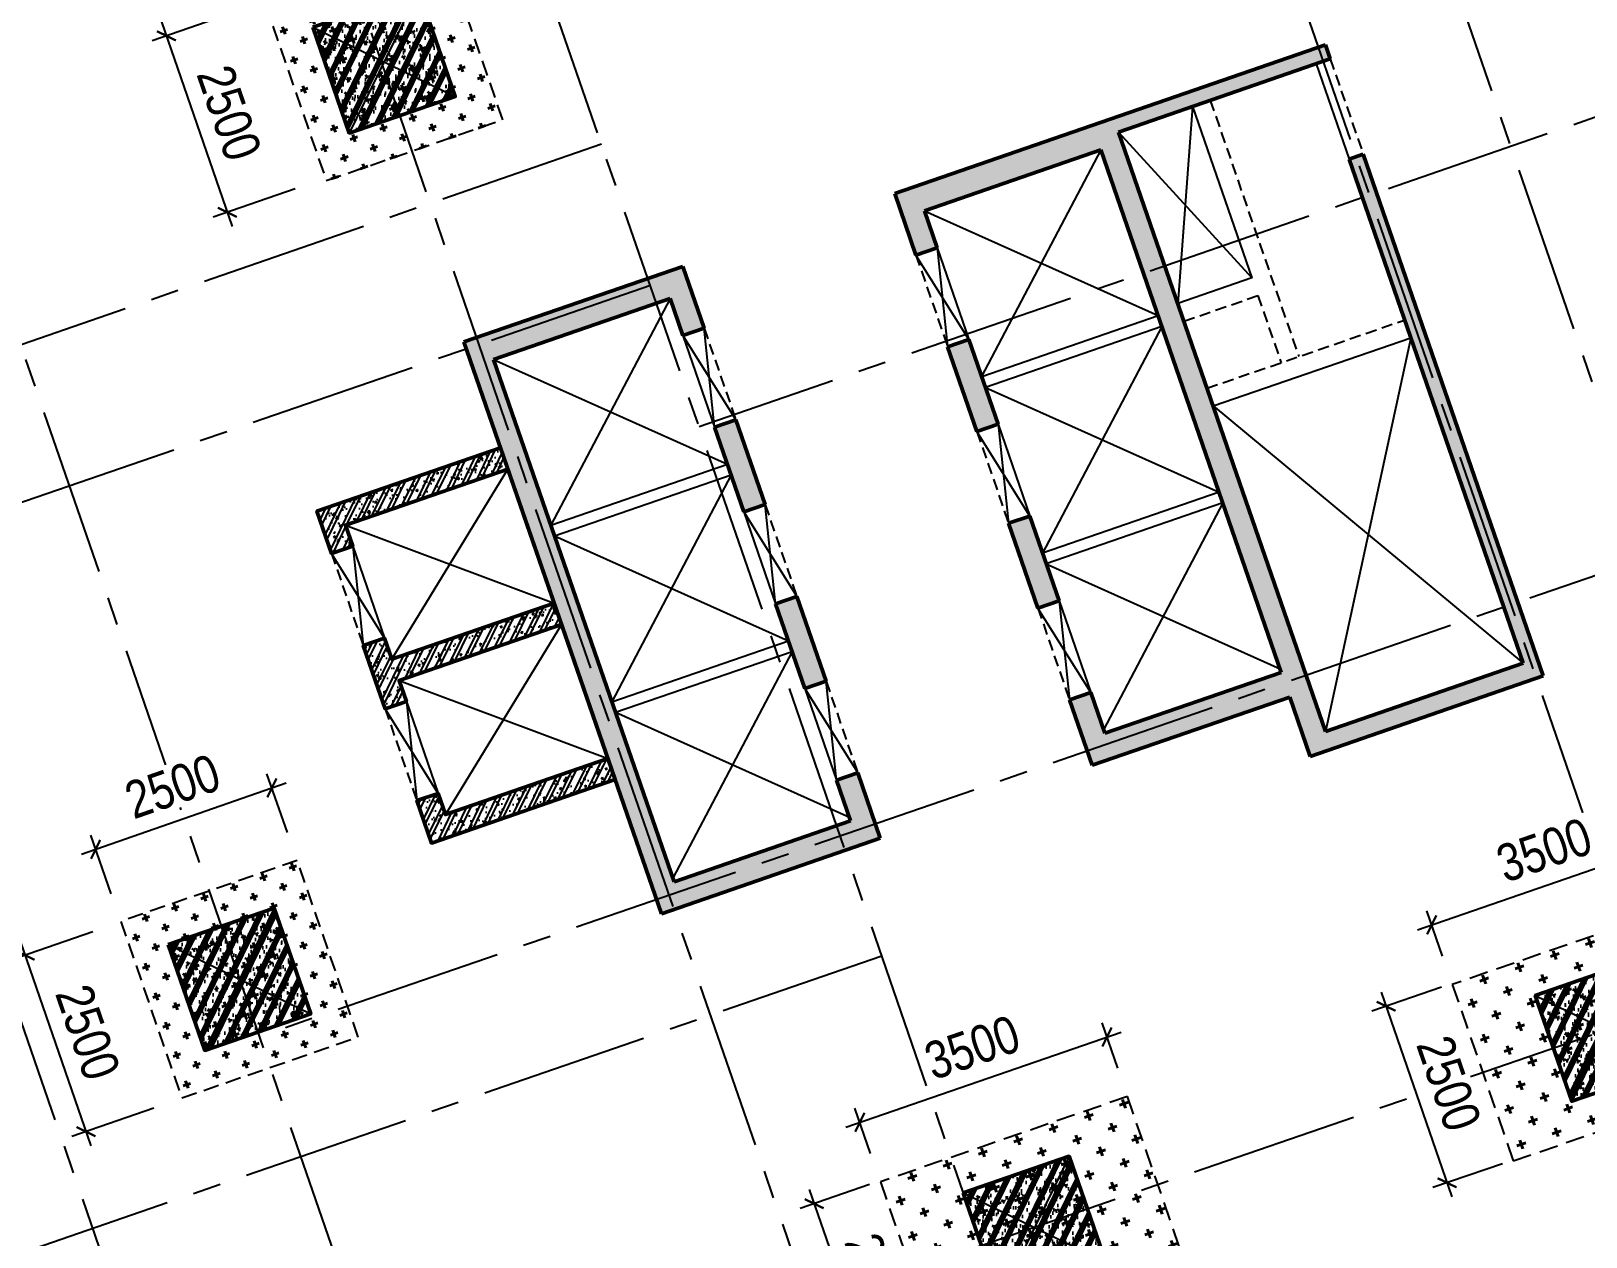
# Model space of a CAD drawing. Header units: millimetres. Extents: x -80883 to 1373228, y -532110 to 182357.
# Drawn here: x 1079008 to 1099823, y -317488 to -301343 of the extents above; entities that cross this region are included whole.
import ezdxf
from ezdxf.xclip import XClip

# ---------------------------------------------------------------- set-up
doc = ezdxf.new("R2010")
doc.units = ezdxf.units.MM
doc.header["$LTSCALE"] = 100
doc.header["$XCLIPFRAME"] = 0
doc.header["$PDMODE"] = 32
doc.header["$PDSIZE"] = 2.5
for name, pattern in [('CENTER2', [1.125, 0.75, -0.125, 0.125, -0.125]), ('DASHED', [4.5, 3, -1.5]), ('HIDDEN', [0.375, 0.25, -0.125]), ('Xref_ST_MBDV Cot vach 30.7.2022$0$DASHDOT', [1, 0.5, -0.25, 0, -0.25])]:
    doc.linetypes.add(name, pattern=pattern)
for name, color, linetype, lineweight in [('0-Hatch', 250, 'Continuous', 40), ('KT-Net cot vach', 6, 'Continuous', 50), ('ST_MBDV Cot vach 220805$0$Xref_ST_MBDV Cot vach 30.7.2022$0$KT-Net cot vach', 6, 'Continuous', 50), ('xref.asix of  podium$0$xref.asix of  podium$0$ST_MBDV Cot vach 220805$0$KT-Net cot vach', 6, 'Continuous', 50)]:
    doc.layers.add(name, color=color, linetype=linetype, lineweight=lineweight)
for name, color, linetype in [('0-khuat', 3, 'HIDDEN'), ('ccu11-Khuat', 9, 'DASHED'), ('ccu11-Manh', 8, 'Continuous'), ('ccu11-Thay', 7, 'Continuous'), ('ccu12-Manh', 8, 'Continuous'), ('ccu12-Truc', 13, 'CENTER2'), ('KC2-DIM', 251, 'Continuous'), ('KT-Hatch', 251, 'Continuous'), ('xref.asix of  podium$0$xref.asix of  podium$0$KT-Hatch', 251, 'Continuous'), ('Xref_ST_MBDV Cot vach 30.7.2022$0$Xref_ST_MBDV Cot vach 30.7.2022|Xref_ST_MBDV Cot vach 30.7.2022|Xref_ST_MBDV Cot vach 30.7.2022|Xref_ST_MBDV Cot vach 30.7.2022|A-WALL-PATT', 251, 'Continuous'), ('Xref_ST_MBDV Cot vach 30.7.2022$0$Xref_ST_MBDV Cot vach 30.7.2022|Xref_ST_MBDV Cot vach 30.7.2022|Xref_ST_MBDV Cot vach 30.7.2022|Xref_ST_MBDV Cot vach 30.7.2022|Site_plot line', 1, 'Xref_ST_MBDV Cot vach 30.7.2022$0$DASHDOT')]:
    doc.layers.add(name, color=color, linetype=linetype)
doc.styles.add('Arial Narrow', font='ARIALN.TTF')
doc.dimstyles.new('ccu12-200', dxfattribs={"dimscale": 200, "dimtxt": 2.5, "dimasz": 1, "dimexe": 1, "dimexo": 2, "dimgap": 1, "dimtad": 1, "dimdec": 0, "dimrnd": 5, "dimdsep": 46, "dimtxsty": 'Arial Narrow', "dimblk": 'ARCHTICK', "dimcen": -1, "dimdle": 1, "dimclrd": 256, "dimclre": 256, "dimclrt": 3, "dimadec": 0, "dimazin": 2, "dimtfac": 0.1, "dimtdec": 0, "dimtmove": 0, "dimatfit": 1, "dimldrblk": 'ARCHTICK', "dimfxl": 1, "dimtvp": 0.8333333333333334, "dimtolj": 1, "dimtzin": 12, "dimarcsym": 0})

# ---------------------------------------------------------------- blocks, each defined once
blk = doc.blocks.new('MC3000X3000')
at = {"layer": '0-Hatch', "ltscale": 2}
h = blk.add_hatch(dxfattribs=at)
h.set_pattern_fill('CROSS', color=256, scale=1000, style=0)
h.set_pattern_definition([(360, (0, -4.656612873077393e-10), (250, 250), [125, -375]), (90, (62.5, -62.50000000046566), (-250, 250), [125, -375])])
h.paths.add_polyline_path([(7876789.000000002, 1547059), (7876789.000000002, 1550059), (7873789.000000002, 1550059), (7873789.000000002, 1547059)])
at = {"layer": '0-khuat', "ltscale": 10}
blk.add_lwpolyline([(7873789.000000002, 1547059), (7876789.000000002, 1547059), (7876789.000000002, 1550059), (7873789.000000002, 1550059)], close=True, dxfattribs=at)
blk = doc.blocks.new('MBKC-B1-PN')
at = {"layer": '0-Hatch', "ltscale": 2}
h = blk.add_hatch(dxfattribs=at)
h.set_pattern_fill('CROSS', color=256, scale=1000, angle=109.047137953997, style=0)
h.set_pattern_definition([(109.0471379539969, (4086722.5655367, -6947051.976687755), (-317.8990851971258, 154.7261181275824), [124.9999999999991, -374.9999999999965]), (199.0471379539969, (4086761.247066231, -6946972.501916457), (-154.7261181275824, -317.8990851971258), [124.9999999999991, -374.9999999999964])])
h.paths.add_polyline_path([(54124.25181216584, -6545.112232538755), (50815.87538889307, -7687.323002026067), (51631.739948245, -10050.44911393657), (54940.11637151823, -8908.238344449259)])
h = blk.add_hatch(dxfattribs=at)
h.set_pattern_fill('CROSS', color=256, scale=1000, angle=109.047137953997, style=0)
h.set_pattern_definition([(109.0471379539969, (4079066.037089799, -6949695.378808561), (-317.8990851971258, 154.7261181275824), [124.9999999999991, -374.9999999999965]), (199.0471379539969, (4079104.71861933, -6949615.904037262), (-154.7261181275824, -317.8990851971258), [124.9999999999991, -374.9999999999965])])
h.paths.add_polyline_path([(46467.72336526448, -9188.514353343868), (43159.34694199171, -10330.72512283118), (43975.21150134364, -12693.85123474168), (47283.58792461688, -11551.64046525437)])
at = {"layer": '0-khuat', "ltscale": 10}
for points in [[(54940.11637151823, -8908.238344449259), (54124.25181216584, -6545.112232538755), (50815.87538889307, -7687.323002026067), (51631.739948245, -10050.44911393657)], [(47283.58792461688, -11551.64046525437), (46467.72336526448, -9188.514353343868), (43159.34694199171, -10330.72512283118), (43975.21150134364, -12693.85123474168)]]:
    blk.add_lwpolyline(points, close=True, dxfattribs=at)
at = {"layer": '0-khuat', "linetype": 'HIDDEN', "ltscale": 10}
for p, xscale, yscale, zscale, rotation in [((3398050.919417823, -5777630.13943703, 0.003742682589985862), 0.8333333333333338, 0.8333333333333338, 0.8333333333333338, 109.0471379539786), ((3396116.371166911, -5789912.941693409), 0.8333333333333334, 0.8333333333333334, 0.8333333333333334, 109.0471379539969)]:
    blk.add_blockref('MC3000X3000', p, dxfattribs=dict(at, xscale=xscale, yscale=yscale, zscale=zscale, rotation=rotation))
blk = doc.blocks.new('Xref_ST_MBDV Cot vach 30.7.2022$0$Tuong Vay01-flat-1')
at = {"layer": 'Xref_ST_MBDV Cot vach 30.7.2022$0$Xref_ST_MBDV Cot vach 30.7.2022|Xref_ST_MBDV Cot vach 30.7.2022|Xref_ST_MBDV Cot vach 30.7.2022|Xref_ST_MBDV Cot vach 30.7.2022|A-WALL-PATT'}
h = blk.add_hatch(dxfattribs=at)
h.set_pattern_fill('ACET-2D-VATLIEU04', color=256, scale=50, pattern_type=2)
h.set_pattern_definition([(49.99999999999999, (-11139561.83942936, -1407213.44759845), (-225.902473859489, 189.5546824974008), [37.49999998626113, -412.4999998488724]), (355, (-11139561.83942936, -1407213.44759845), (32.12721218541265, 367.2157156157773), [29.99999999490911, -329.9999999440002]), (100.4514, (-11139531.95358936, -1407216.06226845), (-341.2315265778452, -62.9441868767608), [31.87009499667636, -350.57105596344]), (46.18420000000001, (-11139561.83942936, -1407113.44759845), (-319.1804974675179, 306.2520974436775), [56.24999996954708, -618.749999665018]), (96.6356, (-11139517.37105686, -1407120.34425195), (-516.9959221575409, -60.14402179722674), [47.80514400473094, -525.8565000520404]), (351.1842, (-11139561.83942936, -1407113.44759845), (84.74077420309186, 546.3954293043353), [45.00000000792112, -495.0000000871323]), (21, (-11139511.83942936, -1407138.44759845), (-105.6808218676597, 275.3079533968121), [37.49999999934682, -412.499999992815]), (326.0000000000001, (-11139511.83942936, -1407138.44759845), (206.1288045682013, 305.5985201385338), [30.00000001746614, -330.0000001921275]), (71.4514, (-11139486.96831286, -1407155.22340145), (-328.9637652803212, 110.3801005582791), [31.87009499870726, -350.5710559857798]), (37.50000000000001, (-11139561.83942936, -1407213.44759845), (-78.13452938385308, 101.8269011885859), [0, -325.9999998517854, 0, -334.9999998476936, 0, -331.2499998493985]), (7.499999999999999, (-11139561.83942936, -1407213.44759845), (-23.27934638224542, 176.8241910238285), [0, -191.0000000278261, 0, -318.5000000464012, 0, -126.2500000183929]), (327.5, (-11139673.33942936, -1407213.44759845), (71.94441751949489, 112.9301145330537), [0, -125.0000000614986, 0, -390.0000001918756, 0, -517.5000002546042]), (317.5, (-11139723.33942936, -1407213.44759845), (158.0205495897681, 172.4491691102739), [0, -162.4999999478019, 0, -258.9999999168043, 0, -367.4999998819521]), (45, (-11139561.83942936, -1407213.44759845), (-150.2601910028607, 150.2601910026278), []), (45, (-11139561.83942936, -1407152.19759845), (-150.2601910028607, 150.2601910026278), [])])
h.paths.add_polyline_path([(-82665.42454257607, -118500.0088302612), (-81837.41861176863, -121132.0343658989), (-80902.71611081436, -123728.0834242017), (-79862.87874617614, -126283.8385967175), (-78719.63840653747, -128795.0430432414), (-77474.89874527603, -131257.5152608277), (-76130.7324262727, -133667.1548922951), (-74689.37767251953, -136019.9495540815), (-73153.2345392555, -138311.981517314), (-71524.86091735773, -140539.4342316107), (-69806.96827445179, -142698.5986796832), (-68002.4171395041, -144785.8795539467), (-66114.21234000102, -146797.8012427511), (-64145.497998368, -148731.0136179249), (-62099.55229647644, -150582.2976132843), (-59979.78201714717, -152348.5705846979), (-57789.71687134914, -154026.8914431464), (-55533.00362077914, -155614.4655520306), (-53213.40000534989, -157108.6493807235), (-50834.76848621853, -158506.954906286), (-48401.06981415115, -159807.0537564463), (-45916.35643433966, -161006.7810866404), (-43384.76573854871, -162104.1391847725), (-40810.51317570359, -163097.3007977149), (-38197.88523275405, -163984.6121738681), (-35551.23229684308, -164764.5958169776), (-32874.96141154505, -165435.9529462866), (-30173.5289383363, -165997.5656592443), (-27451.44813587703, -166448.4963081502), (-24701.85157574899, -166789.3238736566), (-4396.734290909022, -168938.2567786218), (36420.01678077132, -167648.2249503911), (41836.4863632936, -160718.6374020646), (12445.38596707024, -24367.66042796941), (8472.910947457654, -9248.974452903174), (-4718.707271176856, -5521.400683149928), (-10557.45827306993, -9946.818014640827), (-34021.18647153303, -27848.24941525888), (-39776.65152562223, -32008.57135346811), (-41248.85870469548, -35293.77142358455), (-45787.31564925052, -38574.38242801698), (-49368.4870454669, -38942.00303377653), (-57644.18705056235, -44924.06981060421), (-59844.65461433306, -46601.45355761005), (-61968.93197572604, -48362.30333496258), (-64019.60134904832, -50208.3517090485), (-65993.2459566202, -52136.53199238679), (-67886.59205765836, -54143.61763671576), (-69696.47008413821, -56226.27801198442), (-71419.8706161473, -58381.05012253253), (-73053.93764149398, -60604.33085121214), (-74595.93274202198, -62892.42844269238), (-76043.29574720934, -65241.53179885377), (-77393.615911806, -67647.72832025355), (-78644.64476583898, -70107.01135663176), (-79794.29917307012, -72615.28586126259), (-80840.66479975358, -75168.37520986283), (-81781.99930225872, -77762.02815519366), (-82616.73522835784, -80391.9259061541), (-83343.48262714595, -83053.68931881292), (-83961.03136360087, -85742.88618860021), (-84468.3531336058, -88455.03863057657), (-84864.60300002433, -91185.62932156771), (-85149.1148865223, -93930.11565387133), (-85321.41487544402, -96683.60341540864), (-85381.30445068702, -99529.50948559865), (-85328.50406530127, -102200.8374458619), (-85163.21024433896, -104955.3926120612), (-84885.69993967563, -107700.5945179402), (-84496.42936686985, -110432.1923394061), (-83996.04728951491, -113145.6335586284), (-83385.3738030456, -115836.3975027683)], flags=16)
h.paths.add_polyline_path([(-83625.45879450254, -118780.6341908188), (-82785.20518665202, -121451.592054751), (-81836.67593448795, -124086.0436255364), (-80781.45706173405, -126679.6041032514), (-79621.30565389246, -129227.9548506811), (-78358.15352366865, -131726.8525110248), (-76994.10399421491, -134172.1360737709), (-75531.42839684151, -136559.7338032422), (-73972.56228888594, -138885.6700187323), (-72320.10139823705, -141146.0717144171), (-70576.79730102606, -143337.1750085717), (-68745.55283991061, -145455.3314108832), (-66829.41729043424, -147497.0138977058), (-64831.58128353581, -149458.8227850739), (-62755.37149274349, -151337.4913895966), (-60604.24509477988, -153129.8914679771), (-58381.7840128839, -154833.0384259534), (-56091.68895242736, -156444.0962880657), (-53737.77323871478, -157960.3824199464), (-51323.95646727085, -159379.3719952791), (-48854.25797718205, -160698.7021999834), (-46332.79015832208, -161916.1761666269), (-43763.75160367042, -163029.7666325136), (-41151.42011806555, -164037.6193153583), (-38500.14559506811, -164938.0560009221), (-35814.34277378954, -165729.5773374715), (-33098.48388773762, -166410.8653324069), (-30357.09121792205, -166980.7855469028), (-27594.72956264392, -167438.3889849058), (-24815.98988816142, -167782.8289991841), (-4433.735052675009, -169939.9255319908), (36919.56229590811, -168632.9359166666), (42912.68845487945, -160965.5998827359), (13418.22973546013, -24135.12373521132), (9294.838300889242, -8442.070929647249), (-4925.935208282433, -4423.687328800617), (-11162.76267831214, -9150.82235655561), (-34617.47974592447, -27045.37879939191), (-40579.63196872547, -31355.10398377781), (-42051.83914779872, -34640.30405389448), (-46155.98199344426, -37606.97231750819), (-49737.15338966064, -37974.59292326774), (-58240.31235744618, -44121.0777798905), (-60467.11885703541, -45818.53930653841), (-62622.81900685839, -47605.43596977205), (-64703.8232677374, -49478.79233927629), (-66706.66158131324, -51435.49383058609), (-68628.013630962, -53472.26783320424), (-70464.66541309468, -55585.73726807744), (-72213.55809716694, -57772.38228180911), (-73871.79587351345, -60028.54927773564), (-75436.60120790266, -62350.49395546387), (-76905.37393212318, -64734.34577669739), (-78275.66833624989, -67176.13529814105), (-79545.20269040763, -69671.7966022063), (-80711.86304414831, -72217.17406733404), (-81773.70674647763, -74808.02928769216), (-82728.96568063274, -77440.04813065287), (-83576.04920824617, -80108.84792049509), (-84313.5468179807, -82809.98473610263), (-84940.23047422245, -85538.9608107484), (-85455.05666192248, -88291.23202148662), (-85857.16812421381, -91062.21545574092), (-86145.88844638877, -93847.29761108034), (-86320.75738810934, -96641.83923533), (-86381.51240370423, -99528.87035845965), (-86327.91179009154, -102240.684236032), (-86160.19218073785, -105035.6641918905), (-85878.57688103244, -107821.473743778), (-85483.548480995, -110593.4755141111), (-84975.76463904232, -113347.0545681345), (-84356.0573821161, -116077.6233250971)])
at = {"layer": 'Xref_ST_MBDV Cot vach 30.7.2022$0$Xref_ST_MBDV Cot vach 30.7.2022|Xref_ST_MBDV Cot vach 30.7.2022|Xref_ST_MBDV Cot vach 30.7.2022|Xref_ST_MBDV Cot vach 30.7.2022|Site_plot line', "ltscale": 5000}
blk.add_arc((-17764.15298610739, -99528.87035845988), 69167.3594175971, 126.1463596527413, 263.7926961611879, dxfattribs=at)
blk = doc.blocks.new('Grid-ST-flat-3')
at = {"layer": 'ccu12-Truc', "ltscale": 30}
for p, q in [((354060.2251921427, -35261.67722702224), (370215.9049475128, -82056.07930523856)), ((352169.7243788354, -35914.36909527634), (368325.4041342058, -82708.77117349271)), ((343189.8455156267, -39014.65546948352), (361219.3016763728, -91236.39007851167)), ((340897.6132794917, -39806.04435974167), (359986.9050177329, -95097.55833493307)), ((335415.1609209012, -41698.85077767866), (354504.452659484, -96990.36475386203)), ((332626.6722212732, -42661.57128335355), (351715.9639600301, -97953.08526004129)), ((373810.3320323362, -49513.02102186112), (349695.2078323849, -57838.72253210988)), ((348389.8671523775, -54057.70604856691), (307655.7401533651, -68121.08717252291)), ((375703.1355340295, -54995.47438727948), (343807.6216429826, -66007.34088114498)), ((349042.5590209737, -55948.20686175593), (308308.4320219612, -70011.58798571193)), ((377595.9390357225, -60477.92775269796), (312746.7367284151, -82866.99351539748)), ((352142.8453968058, -64928.08572440385), (311408.7183977929, -78991.46684835991))]:
    blk.add_line(p, q, dxfattribs=at)
blk = doc.blocks.new('LOI-B2-T1-PN')
at = {"layer": 'xref.asix of  podium$0$xref.asix of  podium$0$KT-Hatch'}
h = blk.add_hatch(dxfattribs=at)
h.set_pattern_fill('BTCT', color=256, scale=40)
h.set_pattern_definition([(49.99999999999999, (106559.8543703835, -42147.03074568091), (286.9040730403014, -25.10085399303804), [30, -330]), (355, (106559.8543703835, -42147.03074568091), (-55.50053344520001, 300.8768534800047), [24, -264]), (100.4514, (106583.7630423829, -42149.12248168094), (231.4037526856086, 275.7758168243814), [25.496076, -280.4568448]), (46.18420000000001, (106559.8543703835, -42067.03074568091), (426.8964194502578, -66.20760573160723), [45, -495]), (96.6356, (106595.4290683828, -42072.54806848092), (373.8650822194813, 389.6471483601767), [38.2441152, -420.6852]), (351.1842, (106559.8543703835, -42067.03074568091), (373.8647780534509, 389.6474403701299), [36, -396]), (21, (106599.8543703835, -42087.03074568091), (238.7628208473847, -161.0475562661355), [30, -330]), (326.0000000000001, (106599.8543703835, -42087.03074568091), (97.32613276863269, 290.0600180187412), [24, -264]), (71.4514, (106619.7512635831, -42100.45138808095), (336.089051432596, 129.012198683981), [25.496076, -280.4568448]), (37.50000000000001, (106559.8543703835, -42147.03074568091), (4.863942126916267, 133.1575415325246), [0, -260.8, 0, -268, 0, -265]), (7.499999999999999, (106559.8543703835, -42147.03074568091), (105.2278149768594, 157.7646847529441), [0, -152.8, 0, -254.8, 0, -101]), (327.5, (106470.6543703843, -42147.03074568091), (213.5289744689636, -9.021948693751902), [0, -100, 0, -312, 0, -414]), (317.5, (106430.6543703843, -42147.03074568091), (233.2744677369545, 40.04199293292709), [0, -130, 0, -207.2, 0, -294]), (45, (106559.8543703835, -42147.03074568091), (-106.0660171779821, 106.0660171779821), []), (45, (106630.5650483835, -42147.03074568091), (-106.0660171779821, 106.0660171779821), [])])
h.paths.add_polyline_path([(49433.65392537601, 3363.971816275036), (49622.70400670543, 3429.241003099829), (52034.40045988187, -3556.159502078313), (48915.07411792129, -4633.101084687049), (48640.94353325665, -3839.090743097011), (45994.24239462428, -4752.85935864388), (45691.49887049571, -3875.972566526849), (45975.07399249263, -3778.068786289543), (46163.59643967636, -4324.117936077528), (48526.72245631367, -3508.253100767964), (46111.76254379749, 3486.599908476695), (43748.63652716018, 2670.735073167132), (43919.09460751154, 2177.008775634924), (43635.51948551461, 2079.104995397851), (43350.84032822028, 2903.668935258873), (49116.86780881323, 4894.379133414477), (49182.13699563965, 4705.32905208366), (46346.385775676, 3726.291249711998), (49117.06275638752, -4298.884702786105), (51763.76389501989, -3385.116087239236)])
h.paths.add_polyline_path([(45550.82427813113, -2549.2432576383), (45267.2491561342, -2647.147037875606), (44875.63403518684, -1512.846549890004), (45159.2091571819, -1414.942769652931)], flags=17)
h.paths.add_polyline_path([(44734.9594428204, -186.1172410016879), (44451.38432082534, -284.0210212389939), (44059.76919987611, 850.2794667466078), (44343.34432187304, 948.1832469836809)], flags=17)
h.paths.add_polyline_path([(42855.74765053205, -4855.010368898511), (42572.17252853513, -4952.914149135584), (42759.82144065574, -5496.433132962091), (40396.69542402029, -6312.297968271887), (37981.73551150225, 682.555040972773), (40344.86152813956, 1498.419876282569), (40516.19314355403, 1002.163412788883), (40799.76826555096, 1100.067193025956), (40514.21557319351, 1927.161298848689), (37583.93931256421, 915.4889030647464), (40227.34137896635, -6741.039390838239), (43157.61763959564, -5729.366995054064)])
h.paths.add_polyline_path([(42431.49793617055, -3626.184840247501), (42147.92281417362, -3724.088620484574), (41756.30769322626, -2589.788132498972), (42039.88281522132, -2491.884352261899)], flags=17)
h.paths.add_polyline_path([(41615.63310086168, -1263.058823610656), (41332.05797886476, -1360.962603847962), (40940.44285791554, -226.6621158623602), (41224.01797991246, -128.7583356250543)], flags=17)
at = {"ltscale": 0.5}
for points in [[(47338.89869169029, 4068.954476753715), (48131.91931109922, 1771.995990066498), (47139.40639508469, 1429.33276302478)], [(46878.6754889877, 1265.261452838255), (44515.54947235039, 449.3966175308451)], [(46927.62737910636, 1123.473891840084), (44564.50136246951, 307.6090565305785)], [(47612.56603217917, 58.84123054385418), (50259.30912839295, 972.4882855381584)], [(38748.64845669363, -1538.783414665668), (41111.77447333024, -722.918579354824)], [(38797.60034681251, -1680.570975663897), (41160.72636344936, -864.7061403541593)], [(47694.5403242968, -1097.86456379859), (45331.41430765949, -1913.729399106058)], [(47743.49221441522, -1239.652124796819), (45380.36619777861, -2055.516960106383)], [(39564.51329200342, -3901.909431302338), (41927.6393086398, -3086.044595991494)], [(39613.46518212208, -4043.696992300509), (41976.59119875915, -3227.832156990771)]]:
    blk.add_lwpolyline(points, dxfattribs=at)
at = {"layer": 'ccu11-Khuat', "ltscale": 0.5}
blk.add_line((47575.21129335393, 4150.540960284707), (48759.82455109805, 719.3471057733987), dxfattribs=at)
at = {"layer": 'ccu11-Khuat', "color": 6, "ltscale": 0.5}
for points in [[(49182.13699563779, 4705.32905208302), (49622.70400670543, 3429.241003099829)], [(43635.51948551554, 2079.104995394358), (44059.76919987681, 850.2794667433482)], [(40799.76826555096, 1100.067193025956), (41224.01797991246, -128.7583356250543)], [(44451.38432082534, -284.021021238761), (44875.63403518684, -1512.846549889771)], [(41615.63310086331, -1263.058823609666), (42039.88281522482, -2491.884352260677)], [(45267.2491561342, -2647.147037875839), (45691.49887049431, -3875.972566527314)], [(42431.49793617055, -3626.184840247501), (42855.74765053205, -4855.010368898511)]]:
    blk.add_lwpolyline(points, dxfattribs=at)
at = {"layer": 'ccu11-Khuat', "ltscale": 0.5}
for points in [[(47220.99287861586, 1193.020161361084), (48213.49494131166, 1535.679641314899), (48523.45610908046, 637.753493136086)], [(47530.99040205311, 295.1575790462084), (50177.7334982669, 1208.804634040513)]]:
    blk.add_lwpolyline(points, dxfattribs=at)
at = {"layer": 'ccu11-Thay', "color": 6, "ltscale": 0.5}
for points in [[(48993.08691430837, 4640.059865258751), (49433.65392537601, 3363.971816275036)], [(43919.09460751223, 2177.00877563213), (44343.34432187374, 948.1832469808869)], [(40516.19314355403, 1002.163412788883), (40940.44285791554, -226.6621158623602)], [(44734.95944282226, -186.1172410009895), (45159.20915718377, -1414.942769652233)], [(41332.05797886639, -1360.96260384674), (41756.30769322789, -2589.788132497983)], [(45550.82427813089, -2549.243257638416), (45975.07399249123, -3778.068786290009)], [(42147.92281417362, -3724.088620484574), (42572.17252853513, -4952.914149135817)]]:
    blk.add_lwpolyline(points, dxfattribs=at)
at = {"layer": 'ccu12-Manh', "ltscale": 0.5}
for points in [[(47338.89869169029, 4068.954476753657), (47139.40639508469, 1429.33276302478)], [(46346.385775676, 3726.291249711998), (48131.91931109922, 1771.995990066498)], [(46110.88900873368, 3489.130074438057), (44514.67593728798, 451.9267834898783)], [(43747.76299209637, 2673.265239128261), (46877.80195392435, 1267.791618800664)], [(40344.86152813956, 1498.419876282569), (38748.64845669386, -1538.78341466561)], [(46927.62737910636, 1123.473891840084), (45331.41430766066, -1913.729399108095)], [(50259.30897807376, 972.4882336484152), (49117.06275638752, -4298.884702786105)], [(37981.73551150225, 682.555040972773), (41111.77447333024, -722.918579354824)], [(44564.50136246905, 307.6090565302875), (47694.54032429704, -1097.86456379731)], [(47612.76617613016, 58.91031958063832), (51763.76389501989, -3385.116087239236)], [(41160.72636344936, -864.7061403542175), (39564.51329200366, -3901.909431302396)], [(47743.49221441639, -1239.652124796412), (46147.27914297068, -4276.855415744591)], [(38797.60034681205, -1680.570975664014), (41927.63930864003, -3086.044595991611)], [(45380.36619777908, -2055.516960106208), (48510.40515960706, -3460.990580433805)], [(41976.59119875869, -3227.832156990888), (40380.37812731299, -6265.035447939066)], [(39613.46518212138, -4043.696992300684), (42743.50414394937, -5449.170612628281)]]:
    blk.add_lwpolyline(points, dxfattribs=at)
at = {"layer": 'KC2-DIM', "ltscale": 0.5}
for points in [[(43919.094607512, 2177.008775632479), (44059.76919987658, 850.2794667436974)], [(44343.3443218735, 948.1832469813526), (43635.51948551508, 2079.104995394708)], [(40940.44285791554, -226.6621158623602), (40799.76826555096, 1100.067193025956)], [(40516.19314355403, 1002.163412788883), (41224.01797991246, -128.7583356250543)], [(44734.95944282203, -186.1172410005238), (44875.63403518661, -1512.846549889422)], [(45159.2091571833, -1414.942769651767), (44451.38432082511, -284.0210212384118)], [(41332.05797886336, -1360.962603847729), (42039.88281522179, -2491.884352261666)], [(41756.30769322487, -2589.788132498972), (41615.63310086029, -1263.058823610656)], [(45975.07399249123, -3778.068786289659), (45267.24915613374, -2647.147037875489)], [(45550.82427813066, -2549.243257637951), (45691.49887049408, -3875.972566526965)], [(42147.9228141692, -3724.088620485563), (42855.74765052786, -4855.0103688995)], [(42572.1725285307, -4952.914149136806), (42431.49793616636, -3626.18484024849)]]:
    blk.add_lwpolyline(points, dxfattribs=at)
at = {"layer": 'xref.asix of  podium$0$xref.asix of  podium$0$ST_MBDV Cot vach 220805$0$KT-Net cot vach', "extrusion": (-3.35282951705558e-09, 1.998521292752062e-08, 0.9999999999999999)}
for p, q in [((49116.86780881323, 4894.379133414477), (43350.84032822028, 2903.668935258873)), ((49182.13699563965, 4705.32905208366), (46346.385775676, 3726.291249711998)), ((46346.385775676, 3726.291249711998), (49117.06275638752, -4298.884702786105)), ((46111.76254379749, 3486.599908476695), (43748.63652716018, 2670.735073167132)), ((48526.72245631367, -3508.253100767964), (46111.76254379749, 3486.599908476695)), ((51763.76389501989, -3385.116087239236), (49433.65392537601, 3363.971816275036)), ((52034.40045988187, -3556.159502078313), (49622.70400670543, 3429.241003099829)), ((40514.21557319351, 1927.161298848689), (37583.93931256421, 915.4889030647464)), ((40799.76826555096, 1100.067193025956), (40514.21557319351, 1927.161298848689)), ((40344.86152813956, 1498.419876282569), (37981.73551150225, 682.555040972773)), ((40516.19314355403, 1002.163412788883), (40344.86152813956, 1498.419876282569)), ((37583.93931256421, 915.4889030647464), (40227.34137896635, -6741.039390838239)), ((37981.73551150225, 682.555040972773), (40396.69542402029, -6312.297968271887)), ((46163.59643967636, -4324.117936077528), (48526.72245631367, -3508.253100767964)), ((49117.06275638752, -4298.884702786105), (51763.76389501989, -3385.116087239236)), ((48915.07411792129, -4633.101084687049), (52034.40045988187, -3556.159502078313)), ((45691.49887049571, -3875.972566526849), (45994.24239462428, -4752.85935864388)), ((45975.07399249263, -3778.068786289543), (46163.59643967636, -4324.117936077528)), ((45994.24239462428, -4752.85935864388), (48640.94353325665, -3839.090743097011)), ((48915.07411792129, -4633.101084687049), (48640.94353325665, -3839.090743097011)), ((42759.82144065574, -5496.433132962091), (42572.17252853513, -4952.914149135584)), ((43157.61763959564, -5729.366995054064), (42855.74765053205, -4855.010368898511)), ((40396.69542402029, -6312.297968271887), (42759.82144065574, -5496.433132962091)), ((40227.34137896635, -6741.039390838239), (43157.61763959564, -5729.366995054064))]:
    blk.add_line(p, q, dxfattribs=at)
at = {"layer": 'xref.asix of  podium$0$xref.asix of  podium$0$ST_MBDV Cot vach 220805$0$KT-Net cot vach', "color": 6, "extrusion": (-3.35282951705558e-09, 1.998521292752062e-08, 0.9999999999999999)}
for p, q in [((49182.13699563965, 4705.32905208366), (49116.86780881323, 4894.379133414477)), ((43350.84032822028, 2903.668935258873), (43635.51948551461, 2079.104995397851)), ((43748.63652716018, 2670.735073167132), (43919.09460751154, 2177.008775634924)), ((44059.76919987611, 850.2794667466078), (44451.38432082534, -284.0210212389939)), ((44343.34432187304, 948.1832469836809), (44734.9594428204, -186.1172410016879)), ((41615.63310086168, -1263.058823610656), (41224.01797991246, -128.7583356250543)), ((41332.05797886476, -1360.962603847962), (40940.44285791554, -226.6621158623602)), ((45159.2091571819, -1414.942769652931), (45550.82427813113, -2549.2432576383)), ((44875.63403518684, -1512.846549890004), (45267.2491561342, -2647.147037875606)), ((42431.49793617055, -3626.184840247501), (42039.88281522132, -2491.884352261899)), ((42147.92281417362, -3724.088620484574), (41756.30769322626, -2589.788132498972))]:
    blk.add_line(p, q, dxfattribs=at)
at = {"layer": 'xref.asix of  podium$0$xref.asix of  podium$0$ST_MBDV Cot vach 220805$0$KT-Net cot vach', "color": 6}
for p, q in [((49433.65392537601, 3363.971816275036), (49622.70400670543, 3429.241003099829)), ((43919.09460751154, 2177.008775634924), (43635.51948551461, 2079.104995397851)), ((40799.76826555096, 1100.067193025956), (40516.19314355403, 1002.163412788883)), ((44343.34432187304, 948.1832469836809), (44059.76919987611, 850.2794667466078)), ((41224.01797991246, -128.7583356250543), (40940.44285791554, -226.6621158623602)), ((44734.9594428204, -186.1172410016879), (44451.38432082534, -284.0210212389939)), ((41615.63310086168, -1263.058823610656), (41332.05797886476, -1360.962603847962)), ((45159.2091571819, -1414.942769652931), (44875.63403518684, -1512.846549890004)), ((42039.88281522132, -2491.884352261899), (41756.30769322626, -2589.788132498972)), ((45550.82427813113, -2549.2432576383), (45267.2491561342, -2647.147037875606)), ((42431.49793617055, -3626.184840247501), (42147.92281417362, -3724.088620484574)), ((42855.74765053205, -4855.010368898511), (42572.17252853513, -4952.914149135584))]:
    blk.add_line(p, q, dxfattribs=at)
at = {"layer": 'xref.asix of  podium$0$xref.asix of  podium$0$ST_MBDV Cot vach 220805$0$KT-Net cot vach'}
blk.add_line((45975.07399249263, -3778.068786289543), (45691.49887049571, -3875.972566526849), dxfattribs=at)
blk = doc.blocks.new('*U151')
h = blk.add_hatch()
h.set_pattern_fill('VATLIEU04', color=250, scale=40, style=0, pattern_type=2)
h.set_pattern_definition([(49.99999999999999, (550, -550), (286.9040730403014, -25.10085399303804), [30, -330]), (355, (550, -550), (-55.50053344520001, 300.8768534800047), [24, -264]), (100.4514, (573.908672, -552.091736), (231.4037526856086, 275.7758168243814), [25.496076, -280.4568448]), (46.18420000000001, (550, -470), (426.8964194502578, -66.20760573160723), [45, -495]), (96.6356, (585.574698, -475.5173228), (373.8650822194813, 389.6471483601767), [38.2441152, -420.6852]), (351.1842, (550, -470), (373.8647780534509, 389.6474403701299), [36, -396]), (21, (590, -490), (238.7628208473847, -161.0475562661355), [30, -330]), (326.0000000000001, (590, -490), (97.32613276863269, 290.0600180187412), [24, -264]), (71.4514, (609.8968932, -503.4206424), (336.089051432596, 129.012198683981), [25.496076, -280.4568448]), (37.50000000000001, (550, -550), (4.863942126916267, 133.1575415325246), [0, -260.8, 0, -268, 0, -265]), (7.499999999999999, (550, -550), (105.2278149768594, 157.7646847529441), [0, -152.8, 0, -254.8, 0, -101]), (327.5, (460.8, -550), (213.5289744689636, -9.021948693751902), [0, -100, 0, -312, 0, -414]), (317.5, (420.8, -550), (233.2744677369545, 40.04199293292709), [0, -130, 0, -207.2, 0, -294]), (45, (550, -550), (-120.2081528017131, 120.2081528017131), []), (45, (550, -501), (-120.2081528017131, 120.2081528017131), [])])
h.paths.add_polyline_path([(-475, 475), (1025, 475), (1025, -1025), (-475, -1025)])
at = {"color": 6, "ltscale": 0.25}
blk.add_lwpolyline([(-475, 475), (1025, 475), (1025, -1025), (-475, -1025)], close=True, dxfattribs=at)
at = {"layer": 'Defpoints', "linetype": 'ByBlock', "ltscale": 30}
for p, q in [((1025, 475), (-475, -1025)), ((-475, 475), (1025, -1025))]:
    blk.add_line(p, q, dxfattribs=at)
blk = doc.blocks.new('MBDV-B1-T1-PN')
at = {"layer": 'KT-Net cot vach', "rotation": 19.04713795399666}
for p in [(36164.08893354633, 4835.222883307375, 0.003742682589996882), (34229.5406683262, -7447.579368080595), (52528.30691644386, -8127.581932688248), (44871.77846938628, -10770.9840538142)]:
    blk.add_blockref('*U151', p, dxfattribs=at)
blk = doc.blocks.new('LOI-KD-PN')
at = {"layer": 'KT-Hatch'}
h = blk.add_hatch(dxfattribs=at)
h.set_pattern_fill('BTCT', color=256, scale=40, angle=19.0471379539965)
h.set_pattern_definition([(69.04713795399645, (-1438.872973347316, -2076.931861215679), (279.3877533547662, 69.903385280477), [29.99999999999995, -329.9999999999992]), (14.04713795399642, (-1438.872973347316, -2076.931861215679), (-150.6518396180941, 266.2915946709811), [23.99999999999998, -263.9999999999996]), (119.4985379539964, (-1415.590661877999, -2071.106577622413), (128.7361747717527, 336.1948768307957), [25.49607599999999, -280.4568447999998]), (65.2313379539965, (-1464.980648078723, -2001.311828683713), (425.1305970221304, 76.73314454503654), [45, -495]), (115.6827379539964, (-1429.553094464587, -1994.917422253522), (226.2363583837528, 490.3234749361438), [38.24411519999979, -420.6851999999984]), (10.23133795399642, (-1464.980648078723, -2001.311828683713), (226.2359755744279, 490.3236516953235), [35.99999999999976, -395.9999999999981]), (40.04713795399648, (-1420.643713129917, -2007.16299945116), (278.2478686892407, -74.31099224333835), [30, -330]), (345.0471379539965, (-1420.643713129917, -2007.16299945116), (-2.662340959559013, 305.9413376994765), [24, -264]), (90.49853795399616, (-1397.456394660519, -2013.355596939393), (275.5857060422185, 231.6301287124563), [25.496076, -280.4568447999999]), (56.54713795399648, (-1438.872973347316, -2076.931861215679), (-38.85777900570817, 127.4545480190627), [0, -260.7999999999999, 0, -267.9999999999999, 0, -264.9999999999999]), (26.54713795399645, (-1438.872973347316, -2076.931861215679), (47.98077147784923, 183.4678019936752), [0, -152.8, 0, -254.8, 0, -101]), (346.5471379539965, (-1523.189309620531, -2106.041918540839), (204.7826262224386, 61.15631196729441), [0, -99.99999999999949, 0, -311.999999999998, 0, -413.999999999998]), (336.5471379539965, (-1560.999325886602, -2119.095755906426), (207.4352439007965, 113.9778841873155), [0, -129.9999999999998, 0, -207.1999999999998, 0, -293.9999999999995]), (64.04713795399645, (-1438.872973347316, -2076.931861215679), (-134.8731593255321, 65.64473241281163), []), (64.04713795399645, (-1372.033676213352, -2053.855718950159), (-134.8731593255321, 65.64473241281163), [])])
h.paths.add_polyline_path([(-25413.34261105466, 16274.23071733973), (-27870.99366831291, 15425.73128858348), (-27675.18610782945, 14858.58104459388), (-27391.61098583438, 14956.48482483561), (-27489.51476607635, 15240.05994683038), (-25315.43883078266, 15990.65559535031), (-24695.38155591837, 14194.6798227164), (-26869.45749121206, 13444.08417419653), (-26967.36127145379, 13727.65929619136), (-27250.93639344862, 13629.75551594963), (-27055.12883296516, 13062.60527195997), (-26957.22505272343, 12779.03014996514), (-26673.6499307286, 12876.93393020687), (-26771.55371097033, 13160.5090522017), (-24597.47777567664, 13911.10470072157), (-23977.42050081235, 12115.12892808771), (-26151.49643610604, 11364.53327956778), (-26249.40021634777, 11648.10840156261), (-26532.9753383426, 11550.20462132094), (-26337.16777785914, 10983.05437733122), (-23879.51672060112, 11831.55380608741)])
at = {"layer": 'ccu11-Khuat', "color": 6, "ltscale": 0.5, "elevation": 1.490472173669433e-05}
for points in [[(-27675.18610782991, 14858.58104459493), (-27250.93639346841, 13629.75551594392)], [(-26957.22505272459, 12779.03014996595), (-26532.97533836332, 11550.20462131494)]]:
    blk.add_lwpolyline(points, dxfattribs=at)
at = {"layer": 'ccu11-Thay', "color": 6, "ltscale": 0.5, "elevation": 1.490472173669433e-05}
for points in [[(-27391.61098583299, 14956.4848248327), (-26967.36127147148, 13727.65929618146)], [(-26673.6499307279, 12876.93393020373), (-26249.4002163664, 11648.10840155248)]]:
    blk.add_lwpolyline(points, dxfattribs=at)
at = {"layer": 'ccu12-Manh', "ltscale": 0.5, "elevation": 1.490472173669433e-05}
for points in [[(-26869.45749121206, 13444.08417419653), (-25315.4388308113, 15990.65559534042)], [(-27489.51476607635, 15240.05994683038), (-24695.38155594724, 14194.67982270644)], [(-24597.47777570551, 13911.10470071161), (-26151.49643610604, 11364.53327956778)], [(-26771.55371097033, 13160.5090522017), (-23977.42050081235, 12115.12892808771)]]:
    blk.add_lwpolyline(points, dxfattribs=at)
at = {"layer": 'KC2-DIM', "ltscale": 0.5, "elevation": 1.490472173669433e-05}
for points in [[(-26967.36127147195, 13727.65929618193), (-27675.18610783014, 14858.58104459528)], [(-27391.61098583345, 14956.48482483305), (-27250.93639346887, 13629.75551594427)], [(-26249.40021636663, 11648.10840155295), (-26957.22505272483, 12779.0301499663)], [(-26673.64993072813, 12876.93393020408), (-26532.97533836355, 11550.20462131529)]]:
    blk.add_lwpolyline(points, dxfattribs=at)
at = {"layer": 'ST_MBDV Cot vach 220805$0$Xref_ST_MBDV Cot vach 30.7.2022$0$KT-Net cot vach', "elevation": 1.490472173669433e-05}
blk.add_lwpolyline([(-25413.34261105466, 16274.23071733973), (-27870.99366831291, 15425.73128858348), (-27675.18610782945, 14858.58104459388), (-27391.61098583438, 14956.48482483561), (-27489.51476607635, 15240.05994683038), (-25315.43883078266, 15990.65559535031), (-24695.38155591837, 14194.6798227164), (-26869.45749121206, 13444.08417419653), (-26967.36127145379, 13727.65929619136), (-27250.93639344862, 13629.75551594963), (-27055.12883296516, 13062.60527195997), (-26957.22505272343, 12779.03014996514), (-26673.6499307286, 12876.93393020687), (-26771.55371097033, 13160.5090522017), (-24597.47777567664, 13911.10470072157), (-23977.42050081235, 12115.12892808771), (-26151.49643610604, 11364.53327956778), (-26249.40021634777, 11648.10840156261), (-26532.9753383426, 11550.20462132094), (-26337.16777785914, 10983.05437733122), (-23879.51672060112, 11831.55380608741)], close=True, dxfattribs=at)
at = {"layer": 'xref.asix of  podium$0$xref.asix of  podium$0$ST_MBDV Cot vach 220805$0$KT-Net cot vach', "color": 6}
for p, q in [((-27391.61098583392, 14956.4848248355, 1.490472173669433e-05), (-27675.18610783084, 14858.58104459842, 1.490472173669433e-05)), ((-26967.36127147241, 13727.65929618425, 1.490472173669433e-05), (-27250.93639346934, 13629.75551594718, 1.490472173669433e-05))]:
    blk.add_line(p, q, dxfattribs=at)
blk = doc.blocks.new('_ARCHTICK')
at = {"color": 0, "linetype": 'ByBlock', "const_width": 0.15}
blk.add_lwpolyline([(-0.5, -0.5), (0.5, 0.5)], dxfattribs=at)
blk = doc.blocks.new('*D1114')
at = {"layer": 'Defpoints', "color": 0, "ltscale": 0.5, "transparency": 16777216}
for p in [(1082103.432229774, -300963.0530671029, 0.0037426825899861), (1082919.297065121, -303326.1790837263), (1081635.265993383, -303769.4884085589)]:
    blk.add_point(p, dxfattribs=at)
at = {"layer": 'KC2-DIM', "lineweight": -2, "ltscale": 0.5, "transparency": 16777216}
for p, q in [((1081725.332067114, -301093.5914407585), (1080630.351076707, -301471.6315787633)), ((1080754.131971209, -301217.3123106057), (1081700.535180211, -303958.5384898888)), ((1082541.196902461, -303456.7174573818), (1081446.215912054, -303834.7575953866))]:
    blk.add_line(p, q, dxfattribs=at)
at = {"layer": 'KC2-DIM', "lineweight": -2, "ltscale": 0.5, "transparency": 16777216, "xscale": 200, "yscale": 200, "zscale": 200}
for p, rotation in [((1080819.401158036, -301406.3623919355), 109.047137953984), ((1081635.265993383, -303769.4884085589), 289.047137953984)]:
    blk.add_blockref('_ARCHTICK', p, dxfattribs=dict(at, rotation=rotation))
at = {"layer": 'KC2-DIM', "color": 3, "ltscale": 0.5, "transparency": 16777216, "insert": (1081657.693319174, -302439.3445041075), "char_height": 500, "attachment_point": 5, "rotation": 289.04713795398396, "style": 'Arial Narrow', "bg_fill": 3, "box_fill_scale": 1.1, "bg_fill_color": 256, "bg_fill_true_color": 13158600, "bg_fill_transparency": 0}
blk.add_mtext('\\A1;2500', dxfattribs=at)
blk = doc.blocks.new('*D1124')
at = {"layer": 'Defpoints', "color": 0, "ltscale": 0.5, "transparency": 16777216}
for p in [(1101067.325315875, -312168.3630563408), (1101342.687926905, -312965.9419222753), (1098034.311503633, -314108.1526917625)]:
    blk.add_point(p, dxfattribs=at)
at = {"layer": 'KC2-DIM', "lineweight": -2, "ltscale": 0.5, "transparency": 16777216}
for p, q in [((1101212.14955325, -312587.8417596156), (1101002.056129047, -311979.3129750111)), ((1097569.898811272, -313375.843012656), (1101256.375397204, -312103.093869513)), ((1097903.773129977, -313730.0525291028), (1097693.679705774, -313121.5237444984))]:
    blk.add_line(p, q, dxfattribs=at)
at = {"layer": 'KC2-DIM', "lineweight": -2, "ltscale": 0.5, "transparency": 16777216, "xscale": 200, "yscale": 200, "zscale": 200}
for p, rotation in [((1101067.325315875, -312168.3630563408), 19.0471379540058), ((1097758.948892602, -313310.5738258281), 199.0471379540058)]:
    blk.add_blockref('_ARCHTICK', p, dxfattribs=dict(at, rotation=rotation))
at = {"layer": 'KC2-DIM', "color": 3, "ltscale": 0.5, "transparency": 16777216, "insert": (1099264.556208098, -312309.1086976206), "char_height": 500, "attachment_point": 5, "rotation": 19.047137954005798, "style": 'Arial Narrow', "bg_fill": 3, "box_fill_scale": 1.1, "bg_fill_color": 256, "bg_fill_true_color": 13158600, "bg_fill_transparency": 0}
blk.add_mtext('\\A1;3500', dxfattribs=at)
blk = doc.blocks.new('*D1125')
at = {"layer": 'Defpoints', "color": 0, "ltscale": 0.5, "transparency": 16777216}
for p in [(1098266.431315102, -314014.4204268325), (1099082.295874454, -316377.546538743), (1097964.009979698, -316763.6325051906)]:
    blk.add_point(p, dxfattribs=at)
at = {"layer": 'KC2-DIM', "lineweight": -2, "ltscale": 0.5, "transparency": 16777216}
for p, q in [((1097888.331137196, -314144.9587563289), (1096959.095331393, -314465.7755580283)), ((1097082.876255598, -314211.4563043272), (1098029.279144446, -316952.6825941434)), ((1098704.195696548, -316508.0848682393), (1097774.959890745, -316828.9016699388))]:
    blk.add_line(p, q, dxfattribs=at)
at = {"layer": 'KC2-DIM', "lineweight": -2, "ltscale": 0.5, "transparency": 16777216, "xscale": 200, "yscale": 200, "zscale": 200}
for p, rotation in [((1097148.145420346, -314400.5063932801), 109.0471312622707), ((1097964.009979698, -316763.6325051906), 289.0471312622706)]:
    blk.add_blockref('_ARCHTICK', p, dxfattribs=dict(at, rotation=rotation))
at = {"layer": 'KC2-DIM', "color": 3, "ltscale": 0.5, "transparency": 16777216, "insert": (1097986.437460839, -315433.4886033584), "char_height": 500, "attachment_point": 5, "rotation": 289.0471312622707, "style": 'Arial Narrow', "bg_fill": 3, "box_fill_scale": 1.1, "bg_fill_color": 256, "bg_fill_true_color": 13158600, "bg_fill_transparency": 0}
blk.add_mtext('\\A1;2500', dxfattribs=at)
blk = doc.blocks.new('*D1126')
at = {"layer": 'Defpoints', "color": 0, "ltscale": 0.5, "transparency": 16777216}
for p in [(1093410.796559799, -314811.7642816317), (1093686.15917083, -315609.3431475662), (1090377.782747557, -316751.5539170535)]:
    blk.add_point(p, dxfattribs=at)
at = {"layer": 'KC2-DIM', "lineweight": -2, "ltscale": 0.5, "transparency": 16777216}
for p, q in [((1093555.620797174, -315231.2429849064), (1093345.527372971, -314622.7142003018)), ((1089913.370055196, -316019.2442379469), (1093599.846641129, -314746.4950948039)), ((1090247.244373901, -316373.4537543937), (1090037.150949698, -315764.9249697891))]:
    blk.add_line(p, q, dxfattribs=at)
at = {"layer": 'KC2-DIM', "lineweight": -2, "ltscale": 0.5, "transparency": 16777216, "xscale": 200, "yscale": 200, "zscale": 200}
for p, rotation in [((1093410.796559799, -314811.7642816317), 19.0471379540058), ((1090102.420136526, -315953.975051119), 199.0471379540058)]:
    blk.add_blockref('_ARCHTICK', p, dxfattribs=dict(at, rotation=rotation))
at = {"layer": 'KC2-DIM', "color": 3, "ltscale": 0.5, "transparency": 16777216, "insert": (1091608.027452022, -314952.5099229114), "char_height": 500, "attachment_point": 5, "rotation": 19.047137954005798, "style": 'Arial Narrow', "bg_fill": 3, "box_fill_scale": 1.1, "bg_fill_color": 256, "bg_fill_true_color": 13158600, "bg_fill_transparency": 0}
blk.add_mtext('\\A1;3500', dxfattribs=at)
blk = doc.blocks.new('*D1127')
at = {"layer": 'Defpoints', "color": 0, "ltscale": 0.5, "transparency": 16777216}
for p in [(1090609.902559026, -316657.8216521234), (1091425.767118378, -319020.9477640339), (1090307.481223621, -319407.0337304816)]:
    blk.add_point(p, dxfattribs=at)
at = {"layer": 'KC2-DIM', "lineweight": -2, "ltscale": 0.5, "transparency": 16777216}
for p, q in [((1090231.80238112, -316788.3599816198), (1089302.566575317, -317109.1767833193)), ((1089426.347499521, -316854.8575296183), (1090372.75038837, -319596.0838194345)), ((1091047.666940472, -319151.4860935302), (1090118.431134669, -319472.3028952298))]:
    blk.add_line(p, q, dxfattribs=at)
at = {"layer": 'KC2-DIM', "lineweight": -2, "ltscale": 0.5, "transparency": 16777216, "xscale": 200, "yscale": 200, "zscale": 200}
for p, rotation in [((1089491.616664269, -317043.9076185712), 109.0471312622707), ((1090307.481223621, -319407.0337304816), 289.0471312622706)]:
    blk.add_blockref('_ARCHTICK', p, dxfattribs=dict(at, rotation=rotation))
at = {"layer": 'KC2-DIM', "color": 3, "ltscale": 0.5, "transparency": 16777216, "insert": (1090329.908704763, -318076.8898286495), "char_height": 500, "attachment_point": 5, "rotation": 289.0471312622707, "style": 'Arial Narrow', "bg_fill": 3, "box_fill_scale": 1.1, "bg_fill_color": 256, "bg_fill_true_color": 13158600, "bg_fill_transparency": 0}
blk.add_mtext('\\A1;2500', dxfattribs=at)
blk = doc.blocks.new('*D1304')
at = {"layer": 'Defpoints', "color": 0, "ltscale": 0.5, "transparency": 16777216}
for p in [(1082231.65556027, -311475.9632274128), (1082571.296379883, -312449.1123678377, -5.46016815734518e-05), (1080210.911013612, -313272.9154079868)]:
    blk.add_point(p, dxfattribs=at)
at = {"layer": 'KC2-DIM', "lineweight": -2, "ltscale": 0.5, "transparency": 16777216}
for p, q in [((1082439.488637129, -312071.4528400216), (1082165.751688894, -311287.1334635048)), ((1079682.440430092, -312365.6701389387), (1082420.485324178, -311410.0593560361)), ((1080079.103270859, -312895.2558801707), (1079805.366322624, -312110.9365036539))]:
    blk.add_line(p, q, dxfattribs=at)
at = {"layer": 'KC2-DIM', "lineweight": -2, "ltscale": 0.5, "transparency": 16777216, "xscale": 200, "yscale": 200, "zscale": 200}
for p, rotation in [((1082231.65556027, -311475.9632274128), 19.2396050158715), ((1079871.270194, -312299.766267562), 199.2396050158715)]:
    blk.add_blockref('_ARCHTICK', p, dxfattribs=dict(at, rotation=rotation))
at = {"layer": 'KC2-DIM', "color": 3, "ltscale": 0.5, "transparency": 16777216, "insert": (1080901.437164481, -311458.006541756), "char_height": 500, "attachment_point": 5, "rotation": 19.239605015871508, "style": 'Arial Narrow', "bg_fill": 3, "box_fill_scale": 1.1, "bg_fill_color": 256, "bg_fill_true_color": 13158600, "bg_fill_transparency": 0}
blk.add_mtext('\\A1;2500', dxfattribs=at)
blk = doc.blocks.new('*D1305')
at = {"layer": 'Defpoints', "color": 0, "ltscale": 0.5, "transparency": 16777216}
for p in [(1080210.911013612, -313272.9154079868, 0.0037426825899861), (1081026.77584896, -315636.0414246102, 0.0037426825899861), (1079742.744777226, -316079.3507494421)]:
    blk.add_point(p, dxfattribs=at)
at = {"layer": 'KC2-DIM', "lineweight": -2, "ltscale": 0.5, "transparency": 16777216}
for p, q in [((1079832.810850953, -313403.4537816425), (1078737.829860548, -313781.4939196466)), ((1078861.61075505, -313527.1746514889), (1079808.013964054, -316268.400830772)), ((1080648.6756863, -315766.5797982659), (1079553.694695896, -316144.6199362699))]:
    blk.add_line(p, q, dxfattribs=at)
at = {"layer": 'KC2-DIM', "lineweight": -2, "ltscale": 0.5, "transparency": 16777216, "xscale": 200, "yscale": 200, "zscale": 200}
for p, rotation in [((1078926.879941878, -313716.2247328188), 109.0471379540041), ((1079742.744777226, -316079.3507494421), 289.0471379540041)]:
    blk.add_blockref('_ARCHTICK', p, dxfattribs=dict(at, rotation=rotation))
at = {"layer": 'KC2-DIM', "color": 3, "ltscale": 0.5, "transparency": 16777216, "insert": (1079765.172103016, -314749.2068449905), "char_height": 500, "attachment_point": 5, "rotation": 289.04713795400414, "style": 'Arial Narrow', "bg_fill": 3, "box_fill_scale": 1.1, "bg_fill_color": 256, "bg_fill_true_color": 13158600, "bg_fill_transparency": 0}
blk.add_mtext('\\A1;2500', dxfattribs=at)

msp = doc.modelspace()

# ---------------------------------------------------------------- block references
ref = msp.add_blockref('Xref_ST_MBDV Cot vach 30.7.2022$0$Tuong Vay01-flat-1', (1116587.426605196, -179396.1816894468))
XClip(ref).set_block_clipping_path([(-91541.67363452361, -190955.66829734467), (52438.32550173579, -76158.0499385341)])
for name, p in [('Grid-ST-flat-3', (738255.8532795282, -248801.1744403235)), ('LOI-B2-T1-PN', (1047218.43611474, -306420.8296897365))]:
    msp.add_blockref(name, p)
at = {"layer": 'ccu11-Manh'}
msp.add_blockref('MBDV-B1-T1-PN', (1047218.43611474, -306420.8296897365), dxfattribs=at)
at = {"layer": 'KC2-DIM', "ltscale": 0.5}
msp.add_blockref('MBKC-B1-PN', (1047218.43611474, -306420.8296897365), dxfattribs=at)
at = {"layer": 'KC2-DIM'}
msp.add_blockref('LOI-KD-PN', (1110705.240605144, -323197.4458565572), dxfattribs=at)

# ---------------------------------------------------------------- next in the draw order: dimensions: what is measured, and where the dimension line sits
at = {"layer": 'KC2-DIM', "ltscale": 0.5}
for p1, p2, distance, picture, middle in [((1082103.432229774, -300963.053067103, 0.0037426825899861), (1082919.297065121, -303326.1790837264), -1358.4030884357283, '*D1114', (1081657.693319174, -302439.3445041075)), ((1080210.911013612, -313272.9154079868, 5.460167803175121e-05), (1082571.296379882, -312449.1123678377), 1030.7158366186216, '*D1304', (1080901.437164481, -311458.006541756, 5.460167803175121e-05)), ((1098034.311503633, -314108.1526917625), (1101342.687926905, -312965.9419222752), 843.7752158830302, '*D1124', (1099264.556208098, -312309.1086976206)), ((1090377.782747557, -316751.5539170534), (1093686.15917083, -315609.3431475661), 843.7752158833341, '*D1126', (1091608.027452022, -314952.5099229114))]:
    dim = msp.add_aligned_dim(p1=p1, p2=p2, distance=distance, dimstyle='ccu12-200', override={"dimfxl": 150, "dimtfill": 1}, dxfattribs=at)
    dim.commit()
    dim.dimension.update_dxf_attribs({"geometry": picture, "text_midpoint": middle})

# ---------------------------------------------------------------- next in the draw order: dimensions: what is measured, and where the dimension line sits
for p1, p2, distance, picture, middle in [((1080210.911013612, -313272.9154079868, 5.460167803175121e-05), (1081026.77584896, -315636.0414246102, 5.460167803175121e-05), -1358.403088432036, '*D1305', (1079765.172103016, -314749.2068449905, -0.003688080911954349)), ((1098266.431315102, -314014.4204268325), (1099082.295874454, -316377.546538743), -1183.0577821467318, '*D1125', (1097986.437460839, -315433.4886033584)), ((1090609.902559026, -316657.8216521234), (1091425.767118378, -319020.9477640339), -1183.057782147851, '*D1127', (1090329.908704763, -318076.8898286495))]:
    dim = msp.add_aligned_dim(p1=p1, p2=p2, distance=distance, dimstyle='ccu12-200', override={"dimfxl": 150, "dimtfill": 1}, dxfattribs=at)
    dim.commit()
    dim.dimension.update_dxf_attribs({"geometry": picture, "text_midpoint": middle})

doc.saveas('drawing.dxf')
